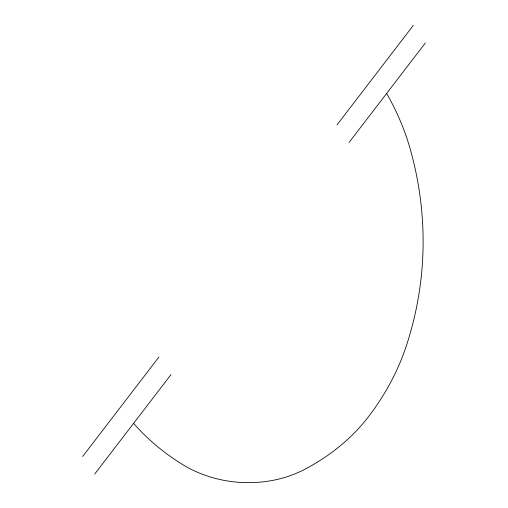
<?xml version="1.0" encoding="UTF-8"?>
<svg xmlns="http://www.w3.org/2000/svg" width="508" height="508" viewBox="0 0 508 508"><rect width="100%" height="100%" fill="white"/><g stroke="black" fill="none" stroke-linecap="round" stroke-linejoin="round"><path stroke-width="0.76" d="M82.652 456.489L158.953 357.003M337.001 124.879L413.309 25.4M94.691 474.072L170.999 374.593M349.047 142.469L425.348 42.989M133.617 423.323A221.52 176.213 4.4 0 0 182.347 464.388A105.048 83.56 4.4 0 0 304.673 469.367A221.52 176.213 4.4 0 0 368.395 416.827A346.939 275.984 4.4 0 0 406.781 344.5A524.129 416.935 4.4 0 0 410.616 150.476A346.939 275.984 4.4 0 0 386.645 93.44"/></g></svg>
